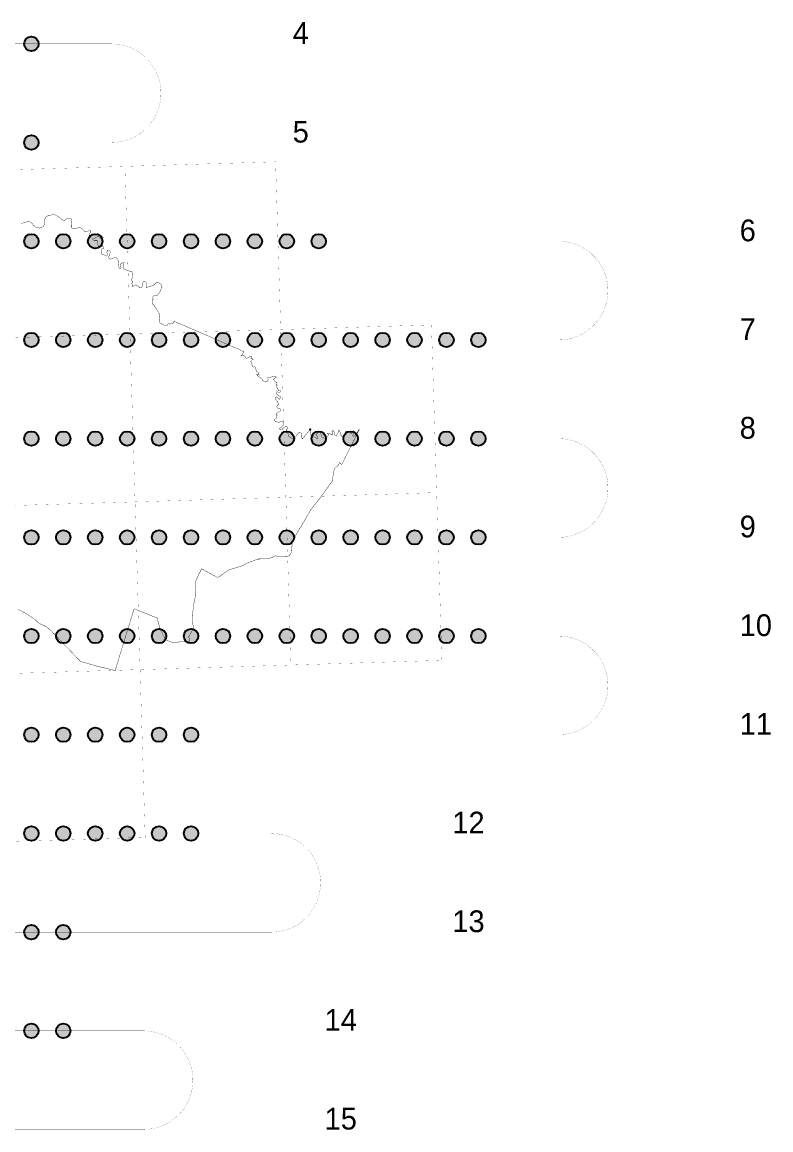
# Model space of a CAD drawing. Header units: inches. Extents: x 606089 to 652529, y 590739 to 614135.
# Drawn here: x 642188 to 652529, y 594124 to 609421 of the extents above; entities that cross this region are included whole.
import ezdxf

# ---------------------------------------------------------------- set-up
doc = ezdxf.new("R2010")
doc.units = ezdxf.units.IN
doc.header["$MEASUREMENT"] = 0
doc.layers.get('0').update_dxf_attribs({"color": 5})
for name, color, linetype in [('gminy_2019', 3, 'Continuous'), ('nadirki', 1, 'Continuous'), ('numerki', 1, 'Continuous'), ('polilinia', 1, 'Continuous')]:
    doc.layers.add(name, color=color, linetype=linetype)

msp = doc.modelspace()

# ---------------------------------------------------------------- hatches: boundary and pattern name
at = {"layer": 'nadirki'}
h = msp.add_hatch(color=256, dxfattribs=at)
h.dxf.hatch_style = 1
h.paths.add_polyline_path([(642415, 609121, 1), (642215, 609121, 1)])
h = msp.add_hatch(color=256, dxfattribs=at)
h.dxf.hatch_style = 1
h.paths.add_polyline_path([(642415, 607758, 1), (642215, 607758, 1)])
h = msp.add_hatch(color=256, dxfattribs=at)
h.dxf.hatch_style = 1
h.paths.add_polyline_path([(642415, 606395, 1), (642215, 606395, 1)])
h = msp.add_hatch(color=256, dxfattribs=at)
h.dxf.hatch_style = 1
h.paths.add_polyline_path([(642856, 606395, 1), (642656, 606395, 1)])
h = msp.add_hatch(color=256, dxfattribs=at)
h.dxf.hatch_style = 1
h.paths.add_polyline_path([(643297, 606395, 1), (643097, 606395, 1)])
h = msp.add_hatch(color=256, dxfattribs=at)
h.dxf.hatch_style = 1
h.paths.add_polyline_path([(643738, 606395, 1), (643538, 606395, 1)])
h = msp.add_hatch(color=256, dxfattribs=at)
h.dxf.hatch_style = 1
h.paths.add_polyline_path([(644179, 606395, 1), (643979, 606395, 1)])
h = msp.add_hatch(color=256, dxfattribs=at)
h.dxf.hatch_style = 1
h.paths.add_polyline_path([(644620, 606395, 1), (644420, 606395, 1)])
h = msp.add_hatch(color=256, dxfattribs=at)
h.dxf.hatch_style = 1
h.paths.add_polyline_path([(645061, 606395, 1), (644861, 606395, 1)])
h = msp.add_hatch(color=256, dxfattribs=at)
h.dxf.hatch_style = 1
h.paths.add_polyline_path([(645502, 606395, 1), (645302, 606395, 1)])
h = msp.add_hatch(color=256, dxfattribs=at)
h.dxf.hatch_style = 1
h.paths.add_polyline_path([(645943, 606395, 1), (645743, 606395, 1)])
h = msp.add_hatch(color=256, dxfattribs=at)
h.dxf.hatch_style = 1
h.paths.add_polyline_path([(646384, 606395, 1), (646184, 606395, 1)])
h = msp.add_hatch(color=256, dxfattribs=at)
h.dxf.hatch_style = 1
h.paths.add_polyline_path([(642415, 605032, 1), (642215, 605032, 1)])
h = msp.add_hatch(color=256, dxfattribs=at)
h.dxf.hatch_style = 1
h.paths.add_polyline_path([(642856, 605032, 1), (642656, 605032, 1)])
h = msp.add_hatch(color=256, dxfattribs=at)
h.dxf.hatch_style = 1
h.paths.add_polyline_path([(643297, 605032, 1), (643097, 605032, 1)])
h = msp.add_hatch(color=256, dxfattribs=at)
h.dxf.hatch_style = 1
h.paths.add_polyline_path([(643738, 605032, 1), (643538, 605032, 1)])
h = msp.add_hatch(color=256, dxfattribs=at)
h.dxf.hatch_style = 1
h.paths.add_polyline_path([(644179, 605032, 1), (643979, 605032, 1)])
h = msp.add_hatch(color=256, dxfattribs=at)
h.dxf.hatch_style = 1
h.paths.add_polyline_path([(644620, 605032, 1), (644420, 605032, 1)])
h = msp.add_hatch(color=256, dxfattribs=at)
h.dxf.hatch_style = 1
h.paths.add_polyline_path([(645061, 605032, 1), (644861, 605032, 1)])
h = msp.add_hatch(color=256, dxfattribs=at)
h.dxf.hatch_style = 1
h.paths.add_polyline_path([(645502, 605032, 1), (645302, 605032, 1)])
h = msp.add_hatch(color=256, dxfattribs=at)
h.dxf.hatch_style = 1
h.paths.add_polyline_path([(645943, 605032, 1), (645743, 605032, 1)])
h = msp.add_hatch(color=256, dxfattribs=at)
h.dxf.hatch_style = 1
h.paths.add_polyline_path([(646384, 605032, 1), (646184, 605032, 1)])
h = msp.add_hatch(color=256, dxfattribs=at)
h.dxf.hatch_style = 1
h.paths.add_polyline_path([(646825, 605032, 1), (646625, 605032, 1)])
h = msp.add_hatch(color=256, dxfattribs=at)
h.dxf.hatch_style = 1
h.paths.add_polyline_path([(647266, 605032, 1), (647066, 605032, 1)])
h = msp.add_hatch(color=256, dxfattribs=at)
h.dxf.hatch_style = 1
h.paths.add_polyline_path([(647707, 605032, 1), (647507, 605032, 1)])
h = msp.add_hatch(color=256, dxfattribs=at)
h.dxf.hatch_style = 1
h.paths.add_polyline_path([(648148, 605032, 1), (647948, 605032, 1)])
h = msp.add_hatch(color=256, dxfattribs=at)
h.dxf.hatch_style = 1
h.paths.add_polyline_path([(648589, 605032, 1), (648389, 605032, 1)])
h = msp.add_hatch(color=256, dxfattribs=at)
h.dxf.hatch_style = 1
h.paths.add_polyline_path([(642415, 603669, 1), (642215, 603669, 1)])
h = msp.add_hatch(color=256, dxfattribs=at)
h.dxf.hatch_style = 1
h.paths.add_polyline_path([(642856, 603669, 1), (642656, 603669, 1)])
h = msp.add_hatch(color=256, dxfattribs=at)
h.dxf.hatch_style = 1
h.paths.add_polyline_path([(643297, 603669, 1), (643097, 603669, 1)])
h = msp.add_hatch(color=256, dxfattribs=at)
h.dxf.hatch_style = 1
h.paths.add_polyline_path([(643738, 603669, 1), (643538, 603669, 1)])
h = msp.add_hatch(color=256, dxfattribs=at)
h.dxf.hatch_style = 1
h.paths.add_polyline_path([(644179, 603669, 1), (643979, 603669, 1)])
h = msp.add_hatch(color=256, dxfattribs=at)
h.dxf.hatch_style = 1
h.paths.add_polyline_path([(644620, 603669, 1), (644420, 603669, 1)])
h = msp.add_hatch(color=256, dxfattribs=at)
h.dxf.hatch_style = 1
h.paths.add_polyline_path([(645061, 603669, 1), (644861, 603669, 1)])
h = msp.add_hatch(color=256, dxfattribs=at)
h.dxf.hatch_style = 1
h.paths.add_polyline_path([(645502, 603669, 1), (645302, 603669, 1)])
h = msp.add_hatch(color=256, dxfattribs=at)
h.dxf.hatch_style = 1
h.paths.add_polyline_path([(645943, 603669, 1), (645743, 603669, 1)])
h = msp.add_hatch(color=256, dxfattribs=at)
h.dxf.hatch_style = 1
h.paths.add_polyline_path([(646384, 603669, 1), (646184, 603669, 1)])
h = msp.add_hatch(color=256, dxfattribs=at)
h.dxf.hatch_style = 1
h.paths.add_polyline_path([(646825, 603669, 1), (646625, 603669, 1)])
h = msp.add_hatch(color=256, dxfattribs=at)
h.dxf.hatch_style = 1
h.paths.add_polyline_path([(647266, 603669, 1), (647066, 603669, 1)])
h = msp.add_hatch(color=256, dxfattribs=at)
h.dxf.hatch_style = 1
h.paths.add_polyline_path([(647707, 603669, 1), (647507, 603669, 1)])
h = msp.add_hatch(color=256, dxfattribs=at)
h.dxf.hatch_style = 1
h.paths.add_polyline_path([(648148, 603669, 1), (647948, 603669, 1)])
h = msp.add_hatch(color=256, dxfattribs=at)
h.dxf.hatch_style = 1
h.paths.add_polyline_path([(648589, 603669, 1), (648389, 603669, 1)])
h = msp.add_hatch(color=256, dxfattribs=at)
h.dxf.hatch_style = 1
h.paths.add_polyline_path([(642415, 602306, 1), (642215, 602306, 1)])
h = msp.add_hatch(color=256, dxfattribs=at)
h.dxf.hatch_style = 1
h.paths.add_polyline_path([(642856, 602306, 1), (642656, 602306, 1)])
h = msp.add_hatch(color=256, dxfattribs=at)
h.dxf.hatch_style = 1
h.paths.add_polyline_path([(643297, 602306, 1), (643097, 602306, 1)])
h = msp.add_hatch(color=256, dxfattribs=at)
h.dxf.hatch_style = 1
h.paths.add_polyline_path([(643738, 602306, 1), (643538, 602306, 1)])
h = msp.add_hatch(color=256, dxfattribs=at)
h.dxf.hatch_style = 1
h.paths.add_polyline_path([(644179, 602306, 1), (643979, 602306, 1)])
h = msp.add_hatch(color=256, dxfattribs=at)
h.dxf.hatch_style = 1
h.paths.add_polyline_path([(644620, 602306, 1), (644420, 602306, 1)])
h = msp.add_hatch(color=256, dxfattribs=at)
h.dxf.hatch_style = 1
h.paths.add_polyline_path([(645061, 602306, 1), (644861, 602306, 1)])
h = msp.add_hatch(color=256, dxfattribs=at)
h.dxf.hatch_style = 1
h.paths.add_polyline_path([(645502, 602306, 1), (645302, 602306, 1)])
h = msp.add_hatch(color=256, dxfattribs=at)
h.dxf.hatch_style = 1
h.paths.add_polyline_path([(645943, 602306, 1), (645743, 602306, 1)])
h = msp.add_hatch(color=256, dxfattribs=at)
h.dxf.hatch_style = 1
h.paths.add_polyline_path([(646384, 602306, 1), (646184, 602306, 1)])
h = msp.add_hatch(color=256, dxfattribs=at)
h.dxf.hatch_style = 1
h.paths.add_polyline_path([(646825, 602306, 1), (646625, 602306, 1)])
h = msp.add_hatch(color=256, dxfattribs=at)
h.dxf.hatch_style = 1
h.paths.add_polyline_path([(647266, 602306, 1), (647066, 602306, 1)])
h = msp.add_hatch(color=256, dxfattribs=at)
h.dxf.hatch_style = 1
h.paths.add_polyline_path([(647707, 602306, 1), (647507, 602306, 1)])
h = msp.add_hatch(color=256, dxfattribs=at)
h.dxf.hatch_style = 1
h.paths.add_polyline_path([(648148, 602306, 1), (647948, 602306, 1)])
h = msp.add_hatch(color=256, dxfattribs=at)
h.dxf.hatch_style = 1
h.paths.add_polyline_path([(648589, 602306, 1), (648389, 602306, 1)])
h = msp.add_hatch(color=256, dxfattribs=at)
h.dxf.hatch_style = 1
h.paths.add_polyline_path([(642415, 600943, 1), (642215, 600943, 1)])
h = msp.add_hatch(color=256, dxfattribs=at)
h.dxf.hatch_style = 1
h.paths.add_polyline_path([(642856, 600943, 1), (642656, 600943, 1)])
h = msp.add_hatch(color=256, dxfattribs=at)
h.dxf.hatch_style = 1
h.paths.add_polyline_path([(643297, 600943, 1), (643097, 600943, 1)])
h = msp.add_hatch(color=256, dxfattribs=at)
h.dxf.hatch_style = 1
h.paths.add_polyline_path([(643738, 600943, 1), (643538, 600943, 1)])
h = msp.add_hatch(color=256, dxfattribs=at)
h.dxf.hatch_style = 1
h.paths.add_polyline_path([(644179, 600943, 1), (643979, 600943, 1)])
h = msp.add_hatch(color=256, dxfattribs=at)
h.dxf.hatch_style = 1
h.paths.add_polyline_path([(644620, 600943, 1), (644420, 600943, 1)])
h = msp.add_hatch(color=256, dxfattribs=at)
h.dxf.hatch_style = 1
h.paths.add_polyline_path([(645061, 600943, 1), (644861, 600943, 1)])
h = msp.add_hatch(color=256, dxfattribs=at)
h.dxf.hatch_style = 1
h.paths.add_polyline_path([(645502, 600943, 1), (645302, 600943, 1)])
h = msp.add_hatch(color=256, dxfattribs=at)
h.dxf.hatch_style = 1
h.paths.add_polyline_path([(645943, 600943, 1), (645743, 600943, 1)])
h = msp.add_hatch(color=256, dxfattribs=at)
h.dxf.hatch_style = 1
h.paths.add_polyline_path([(646384, 600943, 1), (646184, 600943, 1)])
h = msp.add_hatch(color=256, dxfattribs=at)
h.dxf.hatch_style = 1
h.paths.add_polyline_path([(646825, 600943, 1), (646625, 600943, 1)])
h = msp.add_hatch(color=256, dxfattribs=at)
h.dxf.hatch_style = 1
h.paths.add_polyline_path([(647266, 600943, 1), (647066, 600943, 1)])
h = msp.add_hatch(color=256, dxfattribs=at)
h.dxf.hatch_style = 1
h.paths.add_polyline_path([(647707, 600943, 1), (647507, 600943, 1)])
h = msp.add_hatch(color=256, dxfattribs=at)
h.dxf.hatch_style = 1
h.paths.add_polyline_path([(648148, 600943, 1), (647948, 600943, 1)])
h = msp.add_hatch(color=256, dxfattribs=at)
h.dxf.hatch_style = 1
h.paths.add_polyline_path([(648589, 600943, 1), (648389, 600943, 1)])
h = msp.add_hatch(color=256, dxfattribs=at)
h.dxf.hatch_style = 1
h.paths.add_polyline_path([(642415, 599580, 1), (642215, 599580, 1)])
h = msp.add_hatch(color=256, dxfattribs=at)
h.dxf.hatch_style = 1
h.paths.add_polyline_path([(642856, 599580, 1), (642656, 599580, 1)])
h = msp.add_hatch(color=256, dxfattribs=at)
h.dxf.hatch_style = 1
h.paths.add_polyline_path([(643297, 599580, 1), (643097, 599580, 1)])
h = msp.add_hatch(color=256, dxfattribs=at)
h.dxf.hatch_style = 1
h.paths.add_polyline_path([(643738, 599580, 1), (643538, 599580, 1)])
h = msp.add_hatch(color=256, dxfattribs=at)
h.dxf.hatch_style = 1
h.paths.add_polyline_path([(644179, 599580, 1), (643979, 599580, 1)])
h = msp.add_hatch(color=256, dxfattribs=at)
h.dxf.hatch_style = 1
h.paths.add_polyline_path([(644620, 599580, 1), (644420, 599580, 1)])
h = msp.add_hatch(color=256, dxfattribs=at)
h.dxf.hatch_style = 1
h.paths.add_polyline_path([(642415, 598217, 1), (642215, 598217, 1)])
h = msp.add_hatch(color=256, dxfattribs=at)
h.dxf.hatch_style = 1
h.paths.add_polyline_path([(642856, 598217, 1), (642656, 598217, 1)])
h = msp.add_hatch(color=256, dxfattribs=at)
h.dxf.hatch_style = 1
h.paths.add_polyline_path([(643297, 598217, 1), (643097, 598217, 1)])
h = msp.add_hatch(color=256, dxfattribs=at)
h.dxf.hatch_style = 1
h.paths.add_polyline_path([(643738, 598217, 1), (643538, 598217, 1)])
h = msp.add_hatch(color=256, dxfattribs=at)
h.dxf.hatch_style = 1
h.paths.add_polyline_path([(644179, 598217, 1), (643979, 598217, 1)])
h = msp.add_hatch(color=256, dxfattribs=at)
h.dxf.hatch_style = 1
h.paths.add_polyline_path([(644620, 598217, 1), (644420, 598217, 1)])
h = msp.add_hatch(color=256, dxfattribs=at)
h.dxf.hatch_style = 1
h.paths.add_polyline_path([(642415, 596854, 1), (642215, 596854, 1)])
h = msp.add_hatch(color=256, dxfattribs=at)
h.dxf.hatch_style = 1
h.paths.add_polyline_path([(642856, 596854, 1), (642656, 596854, 1)])
h = msp.add_hatch(color=256, dxfattribs=at)
h.dxf.hatch_style = 1
h.paths.add_polyline_path([(642415, 595491, 1), (642215, 595491, 1)])
h = msp.add_hatch(color=256, dxfattribs=at)
h.dxf.hatch_style = 1
h.paths.add_polyline_path([(642856, 595491, 1), (642656, 595491, 1)])

# ---------------------------------------------------------------- linework, layer by layer
at = {"const_width": 1}
for points in [[(643624, 606850), (643607, 607429), (644127, 607445), (644647, 607461), (645168, 607476), (645688, 607492), (645706, 606913), (645723, 606334), (645741, 605755), (645759, 605176), (645238, 605160), (644718, 605144), (644197, 605128), (643677, 605112), (643659, 605692), (643642, 606271), (643624, 606850)], [(641543, 606787), (641526, 607367), (642046, 607382), (642566, 607398), (643087, 607413), (643607, 607429), (643624, 606850), (643642, 606271), (643659, 605692), (643677, 605112), (643156, 605097), (642636, 605081), (642115, 605066), (641595, 605050), (641578, 605629), (641560, 606208), (641543, 606787)], [(643694, 604534), (643677, 605112), (644197, 605128), (644718, 605144), (645238, 605160), (645759, 605176), (645777, 604597), (645794, 604018), (645812, 603438), (645830, 602859), (645309, 602844), (644788, 602828), (644268, 602812), (643747, 602796), (643729, 603375), (643712, 603954), (643694, 604534)], [(645777, 604597), (645759, 605176), (646279, 605192), (646800, 605208), (647320, 605224), (647841, 605240), (647859, 604661), (647877, 604082), (647895, 603503), (647913, 602924), (647392, 602908), (646871, 602891), (646351, 602875), (645830, 602859), (645812, 603438), (645794, 604018), (645777, 604597)], [(641612, 604471), (641595, 605050), (642115, 605066), (642636, 605081), (643156, 605097), (643677, 605112), (643694, 604534), (643712, 603954), (643729, 603375), (643747, 602796), (643226, 602780), (642705, 602765), (642185, 602749), (641664, 602734), (641647, 603313), (641629, 603892), (641612, 604471)], [(645848, 602280), (645830, 602859), (646351, 602875), (646871, 602891), (647392, 602908), (647913, 602924), (647931, 602344), (647949, 601765), (647967, 601186), (647985, 600607), (647464, 600591), (646943, 600575), (646422, 600559), (645901, 600543), (645883, 601122), (645865, 601701), (645848, 602280)], [(641681, 602155), (641664, 602734), (642185, 602749), (642705, 602765), (643226, 602780), (643747, 602796), (643764, 602217), (643782, 601638), (643799, 601059), (643817, 600480), (643296, 600464), (642775, 600448), (642254, 600433), (641733, 600417), (641715, 600996), (641698, 601575), (641681, 602155)], [(643764, 602217), (643747, 602796), (644268, 602812), (644788, 602828), (645309, 602844), (645830, 602859), (645848, 602280), (645865, 601701), (645883, 601122), (645901, 600543), (645380, 600527), (644859, 600511), (644338, 600495), (643817, 600480), (643799, 601059), (643782, 601638), (643764, 602217)], [(641750, 599838), (641733, 600417), (642254, 600433), (642775, 600448), (643296, 600464), (643817, 600480), (643834, 599900), (643852, 599321), (643869, 598742), (643887, 598163), (643365, 598147), (642844, 598132), (642323, 598116), (641802, 598101), (641784, 598680), (641767, 599259), (641750, 599838)]]:
    msp.add_lwpolyline(points, dxfattribs=at)
msp.add_point((646166, 603795))
at = {"layer": 'gminy_2019', "lineweight": 0, "const_width": 5}
msp.add_lwpolyline([(642178, 606645), (642199, 606647), (642252, 606662), (642266, 606665), (642279, 606666), (642293, 606663), (642304, 606657), (642316, 606647), (642323, 606643), (642328, 606636), (642336, 606626), (642340, 606621), (642346, 606612), (642367, 606596), (642381, 606589), (642395, 606582), (642414, 606581), (642431, 606577), (642447, 606580), (642457, 606585), (642474, 606598), (642485, 606608), (642492, 606620), (642496, 606645), (642496, 606663), (642496, 606681), (642501, 606701), (642509, 606718), (642520, 606733), (642533, 606742), (642561, 606755), (642582, 606757), (642588, 606757), (642611, 606762), (642623, 606762), (642644, 606758), (642680, 606740), (642709, 606720), (642749, 606686), (642761, 606680), (642772, 606681), (642775, 606683), (642778, 606685), (642795, 606704), (642800, 606710), (642816, 606714), (642825, 606715), (642854, 606710), (642865, 606703), (642867, 606701), (642869, 606681), (642868, 606669), (642865, 606639), (642867, 606618), (642867, 606596), (642874, 606578), (642883, 606571), (642899, 606567), (642913, 606568), (642960, 606581), (642981, 606585), (642991, 606583), (643009, 606573), (643057, 606528), (643067, 606524), (643072, 606524), (643081, 606524), (643087, 606525), (643093, 606528), (643104, 606540), (643114, 606544), (643123, 606544), (643130, 606539), (643134, 606532), (643134, 606525), (643128, 606518), (643125, 606513), (643124, 606501), (643108, 606459), (643108, 606453), (643113, 606447), (643120, 606447), (643135, 606459), (643156, 606474), (643170, 606482), (643187, 606489), (643229, 606502), (643253, 606491), (643255, 606490), (643276, 606477), (643290, 606468), (643291, 606467), (643303, 606455), (643308, 606445), (643301, 606436), (643285, 606430), (643271, 606435), (643263, 606440), (643248, 606455), (643246, 606457), (643236, 606460), (643232, 606460), (643229, 606459), (643200, 606441), (643173, 606435), (643167, 606433), (643164, 606431), (643163, 606429), (643163, 606424), (643164, 606418), (643167, 606415), (643172, 606411), (643182, 606408), (643199, 606408), (643218, 606408), (643222, 606407), (643226, 606405), (643229, 606402), (643229, 606401), (643230, 606399), (643234, 606351), (643234, 606351), (643236, 606335), (643238, 606330), (643240, 606327), (643244, 606324), (643248, 606323), (643252, 606323), (643264, 606326), (643278, 606332), (643284, 606333), (643289, 606334), (643296, 606334), (643297, 606332), (643311, 606315), (643313, 606310), (643313, 606304), (643312, 606300), (643311, 606297), (643308, 606293), (643291, 606290), (643279, 606282), (643277, 606266), (643277, 606259), (643279, 606248), (643285, 606227), (643286, 606221), (643294, 606214), (643308, 606211), (643317, 606209), (643347, 606192), (643351, 606191), (643354, 606191), (643357, 606193), (643359, 606195), (643364, 606207), (643364, 606211), (643362, 606219), (643359, 606239), (643359, 606246), (643361, 606258), (643363, 606263), (643376, 606274), (643386, 606274), (643392, 606270), (643400, 606259), (643402, 606255), (643403, 606250), (643402, 606240), (643400, 606226), (643397, 606215), (643390, 606199), (643385, 606184), (643384, 606180), (643384, 606167), (643386, 606162), (643388, 606158), (643390, 606154), (643403, 606148), (643409, 606149), (643419, 606151), (643458, 606166), (643461, 606166), (643478, 606167), (643495, 606163), (643496, 606163), (643505, 606144), (643516, 606121), (643524, 606039), (643525, 606033), (643527, 606018), (643533, 606014), (643541, 606013), (643544, 606013), (643547, 606014), (643553, 606025), (643554, 606028), (643550, 606041), (643547, 606059), (643546, 606063), (643549, 606078), (643550, 606081), (643553, 606084), (643557, 606089), (643578, 606099), (643596, 606102), (643589, 606076), (643586, 606061), (643584, 606052), (643583, 606037), (643584, 606031), (643588, 606023), (643592, 606018), (643598, 606011), (643612, 606002), (643619, 606000), (643626, 605998), (643649, 605989), (643651, 605988), (643657, 605987), (643663, 605985), (643667, 605984), (643676, 605981), (643679, 605981), (643695, 605977), (643700, 605974), (643704, 605969), (643709, 605956), (643711, 605946), (643712, 605930), (643712, 605923), (643711, 605910), (643708, 605894), (643703, 605873), (643702, 605858), (643706, 605844), (643709, 605839), (643714, 605835), (643703, 605812), (643709, 605786), (643713, 605771), (643759, 605792), (643770, 605785), (643804, 605763), (643809, 605757), (643813, 605753), (643815, 605751), (643821, 605751), (643827, 605752), (643830, 605753), (643840, 605760), (643842, 605762), (643843, 605765), (643844, 605774), (643845, 605785), (643845, 605787), (643848, 605795), (643850, 605802), (643851, 605813), (643856, 605826), (643858, 605831), (643866, 605841), (643869, 605843), (643873, 605844), (643876, 605844), (643878, 605842), (643881, 605839), (643885, 605836), (643886, 605836), (643889, 605834), (643894, 605832), (643896, 605830), (643900, 605825), (643903, 605818), (643904, 605813), (643905, 605806), (643904, 605793), (643900, 605773), (643900, 605756), (643916, 605761), (643918, 605761), (643955, 605772), (644004, 605787), (644030, 605816), (644052, 605825), (644079, 605820), (644098, 605808), (644116, 605781), (644120, 605763), (644082, 605680), (644080, 605680), (644057, 605651), (644005, 605643), (643993, 605624), (643995, 605595), (643995, 605587), (643993, 605580), (643990, 605572), (643982, 605549), (643982, 605546), (643981, 605542), (643982, 605537), (643983, 605534), (643985, 605532), (643988, 605529), (643992, 605527), (643995, 605526), (644000, 605526), (644007, 605515), (644034, 605472), (644060, 605431), (644089, 605384), (644088, 605367), (644087, 605349), (644086, 605328), (644088, 605284), (644088, 605268), (644131, 605244), (644141, 605239), (644191, 605234), (644201, 605256), (644208, 605254), (644225, 605252), (644235, 605253), (644244, 605254), (644258, 605257), (644263, 605259), (644265, 605259), (644272, 605264), (644279, 605270), (644282, 605276), (644283, 605280), (644283, 605284), (644297, 605295), (644298, 605284), (644321, 605275), (644407, 605237), (644408, 605237), (644520, 605188), (644527, 605186), (644545, 605178), (644569, 605168), (644596, 605156), (644624, 605144), (644657, 605130), (644657, 605130), (644683, 605119), (644730, 605100), (644745, 605093), (644762, 605085), (644773, 605080), (644774, 605079), (644805, 605066), (644815, 605062), (644839, 605051), (644866, 605039), (644866, 605039), (644876, 605035), (644919, 605016), (644936, 605008), (644964, 604996), (644969, 604994), (644994, 604983), (645051, 604958), (645118, 604928), (645124, 604926), (645124, 604926), (645168, 604907), (645222, 604883), (645251, 604870), (645215, 604814), (645211, 604807), (645228, 604824), (645240, 604819), (645260, 604810), (645263, 604809), (645268, 604801), (645271, 604796), (645284, 604776), (645326, 604798), (645348, 604810), (645354, 604796), (645346, 604781), (645361, 604773), (645379, 604766), (645362, 604756), (645350, 604744), (645346, 604732), (645349, 604725), (645350, 604723), (645359, 604701), (645366, 604684), (645373, 604665), (645377, 604657), (645390, 604660), (645395, 604661), (645403, 604662), (645412, 604639), (645414, 604632), (645421, 604608), (645436, 604589), (645455, 604574), (645461, 604548), (645424, 604563), (645427, 604557), (645442, 604540), (645457, 604523), (645459, 604522), (645490, 604502), (645505, 604492), (645506, 604492), (645508, 604474), (645508, 604466), (645523, 604465), (645545, 604464), (645556, 604460), (645572, 604454), (645582, 604463), (645582, 604471), (645585, 604493), (645578, 604508), (645602, 604512), (645637, 604523), (645672, 604531), (645695, 604522), (645703, 604519), (645687, 604508), (645678, 604502), (645657, 604491), (645668, 604477), (645685, 604455), (645709, 604443), (645699, 604434), (645696, 604431), (645692, 604427), (645693, 604421), (645710, 604404), (645707, 604403), (645706, 604395), (645704, 604381), (645705, 604379), (645714, 604363), (645718, 604363), (645726, 604338), (645740, 604335), (645754, 604332), (645755, 604327), (645756, 604319), (645753, 604313), (645726, 604311), (645702, 604317), (645701, 604310), (645699, 604283), (645708, 604278), (645727, 604267), (645744, 604256), (645749, 604252), (645757, 604242), (645737, 604210), (645727, 604226), (645710, 604239), (645701, 604245), (645689, 604243), (645686, 604225), (645690, 604211), (645692, 604207), (645705, 604190), (645717, 604170), (645724, 604159), (645730, 604150), (645728, 604143), (645719, 604133), (645703, 604116), (645705, 604109), (645709, 604097), (645710, 604093), (645729, 604090), (645733, 604090), (645752, 604078), (645757, 604066), (645759, 604056), (645748, 604048), (645696, 604013), (645708, 603987), (645703, 603964), (645693, 603947), (645678, 603936), (645669, 603930), (645666, 603927), (645664, 603926), (645687, 603908), (645699, 603902), (645715, 603898), (645729, 603897), (645764, 603901), (645780, 603903), (645788, 603899), (645796, 603893), (645801, 603884), (645802, 603873), (645799, 603864), (645790, 603849), (645772, 603831), (645756, 603819), (645739, 603806), (645744, 603802), (645760, 603789), (645774, 603794), (645826, 603841), (645838, 603841), (645842, 603840), (645844, 603838), (645846, 603834), (645852, 603816), (645853, 603809), (645849, 603804), (645847, 603802), (645838, 603798), (645836, 603796), (645847, 603774), (645860, 603738), (645863, 603719), (645863, 603716), (645866, 603704), (645873, 603699), (645888, 603688), (645905, 603677), (645919, 603673), (645931, 603672), (645941, 603674), (645951, 603680), (645973, 603705), (645996, 603741), (646004, 603747), (646013, 603751), (646022, 603752), (646030, 603749), (646042, 603742), (646047, 603734), (646048, 603725), (646044, 603712), (646043, 603705), (646044, 603697), (646057, 603665), (646061, 603670), (646063, 603672), (646073, 603684), (646082, 603695), (646091, 603705), (646110, 603729), (646130, 603752), (646136, 603759), (646149, 603775), (646170, 603800), (646172, 603803), (646173, 603799), (646173, 603798), (646173, 603781), (646173, 603757), (646173, 603754), (646173, 603741), (646170, 603727), (646177, 603717), (646185, 603706), (646186, 603704), (646187, 603700), (646186, 603694), (646181, 603686), (646181, 603683), (646182, 603681), (646198, 603689), (646214, 603696), (646229, 603689), (646233, 603687), (646241, 603683), (646245, 603680), (646260, 603672), (646273, 603671), (646253, 603727), (646243, 603729), (646273, 603751), (646276, 603754), (646278, 603754), (646290, 603755), (646313, 603760), (646317, 603711), (646319, 603699), (646320, 603695), (646335, 603683), (646346, 603681), (646352, 603679), (646358, 603677), (646380, 603680), (646390, 603683), (646401, 603689), (646410, 603707), (646423, 603724), (646405, 603738), (646409, 603742), (646414, 603745), (646448, 603733), (646456, 603729), (646467, 603723), (646472, 603721), (646478, 603729), (646466, 603772), (646472, 603778), (646485, 603778), (646494, 603774), (646497, 603740), (646504, 603721), (646512, 603712), (646528, 603706), (646532, 603717), (646537, 603724), (646544, 603734), (646550, 603749), (646552, 603764), (646559, 603784), (646564, 603784), (646571, 603783), (646576, 603770), (646579, 603755), (646591, 603726), (646593, 603721), (646591, 603708), (646593, 603704), (646600, 603704), (646609, 603703), (646615, 603703), (646619, 603707), (646625, 603712), (646643, 603742), (646649, 603752), (646649, 603767), (646657, 603773), (646670, 603773), (646673, 603772), (646689, 603769), (646695, 603768), (646702, 603767), (646720, 603768), (646727, 603762), (646724, 603748), (646726, 603743), (646728, 603741), (646734, 603738), (646743, 603743), (646746, 603745), (646752, 603754), (646751, 603773), (646755, 603774), (646764, 603776), (646766, 603740), (646754, 603715), (646758, 603699), (646775, 603700), (646786, 603715), (646799, 603738), (646816, 603749), (646828, 603783), (646840, 603794), (646845, 603797), (646806, 603716), (646645, 603400), (646643, 603396), (646642, 603393), (646634, 603377), (646604, 603315), (646603, 603312), (646570, 603340), (646566, 603328), (646560, 603314), (646551, 603300), (646512, 603262), (646505, 603254), (646497, 603241), (646487, 603189), (646471, 603082), (646464, 603071), (646460, 603066), (646304, 602851), (646303, 602850), (646300, 602846), (646297, 602842), (646295, 602839), (646174, 602687), (646171, 602683), (646044, 602462), (645983, 602364), (645912, 602240), (645911, 602238), (645905, 602225), (645917, 602203), (645911, 602141), (645909, 602100), (645898, 602082), (645880, 602056), (645868, 602049), (645839, 602044), (645781, 602042), (645738, 602041), (645723, 602041), (645693, 602049), (645686, 602050), (645669, 602045), (645628, 602023), (645620, 602021), (645570, 602008), (645446, 602007), (645369, 601978), (645302, 601952), (645282, 601945), (645254, 601926), (645242, 601918), (645194, 601903), (645097, 601874), (645041, 601856), (645022, 601843), (644911, 601764), (644892, 601757), (644878, 601756), (644667, 601871), (644639, 601816), (644630, 601806), (644623, 601786), (644606, 601744), (644601, 601734), (644590, 601711), (644585, 601698), (644583, 601669), (644581, 601641), (644580, 601625), (644577, 601595), (644580, 601542), (644580, 601525), (644579, 601497), (644576, 601473), (644573, 601448), (644566, 601417), (644565, 601412), (644557, 601383), (644554, 601370), (644554, 601337), (644551, 601327), (644546, 601287), (644541, 601255), (644540, 601247), (644539, 601239), (644538, 601222), (644534, 601146), (644534, 601140), (644539, 601118), (644553, 601082), (644555, 601052), (644549, 601042), (644539, 601023), (644515, 600980), (644512, 600977), (644487, 600933), (644492, 600918), (644504, 600870), (644422, 600864), (644357, 600861), (644260, 600856), (644187, 600884), (644183, 600886), (644170, 600891), (644127, 600974), (644118, 600992), (644096, 601033), (644090, 601056), (644076, 601105), (644052, 601191), (643819, 601286), (643817, 601286), (643795, 601295), (643792, 601296), (643733, 601319), (643712, 601250), (643701, 601212), (643682, 601152), (643682, 601152), (643680, 601146), (643666, 601101), (643651, 601052), (643569, 600784), (643567, 600778), (643565, 600770), (643471, 600463), (643470, 600460), (643435, 600476), (643426, 600478), (643418, 600480), (643382, 600489), (643375, 600490), (643292, 600511), (643268, 600516), (643263, 600518), (643257, 600519), (643218, 600529), (643215, 600529), (643196, 600535), (643174, 600541), (643164, 600544), (643148, 600549), (643129, 600554), (643091, 600565), (643070, 600571), (643057, 600575), (643030, 600583), (643002, 600590), (642993, 600593), (642966, 600621), (642961, 600627), (642959, 600629), (642951, 600636), (642926, 600663), (642896, 600694), (642876, 600715), (642873, 600718), (642848, 600745), (642828, 600766), (642814, 600780), (642772, 600823), (642756, 600840), (642734, 600863), (642699, 600900), (642694, 600905), (642692, 600908), (642688, 600912), (642682, 600918), (642670, 600930), (642656, 600945), (642652, 600949), (642641, 600960), (642631, 600970), (642626, 600976), (642613, 600989), (642611, 600991), (642596, 601007), (642580, 601023), (642579, 601025), (642567, 601034), (642564, 601036), (642544, 601051), (642523, 601066), (642514, 601073), (642505, 601080), (642504, 601080), (642482, 601091), (642457, 601102), (642454, 601103), (642448, 601106), (642419, 601119), (642417, 601121), (642355, 601180), (642322, 601201), (642288, 601223), (642258, 601241), (642235, 601256), (642226, 601262), (642216, 601268), (642193, 601280), (642129, 601313)], dxfattribs=at)
at = {"layer": 'nadirki'}
for centre in [(642315, 609121), (642315, 607758), (642315, 606395), (642756, 606395), (643197, 606395), (643638, 606395), (644079, 606395), (644520, 606395), (644961, 606395), (645402, 606395), (645843, 606395), (646284, 606395), (642315, 605032), (642756, 605032), (643197, 605032), (643638, 605032), (644079, 605032), (644520, 605032), (644961, 605032), (645402, 605032), (645843, 605032), (646284, 605032), (646725, 605032), (647166, 605032), (647607, 605032), (648048, 605032), (648489, 605032), (642315, 603669), (642756, 603669), (643197, 603669), (643638, 603669), (644079, 603669), (644520, 603669), (644961, 603669), (645402, 603669), (645843, 603669), (646284, 603669), (646725, 603669), (647166, 603669), (647607, 603669), (648048, 603669), (648489, 603669), (642315, 602306), (642756, 602306), (643197, 602306), (643638, 602306), (644079, 602306), (644520, 602306), (644961, 602306), (645402, 602306), (645843, 602306), (646284, 602306), (646725, 602306), (647166, 602306), (647607, 602306), (648048, 602306), (648489, 602306), (642315, 600943), (642756, 600943), (643197, 600943), (643638, 600943), (644079, 600943), (644520, 600943), (644961, 600943), (645402, 600943), (645843, 600943), (646284, 600943), (646725, 600943), (647166, 600943), (647607, 600943), (648048, 600943), (648489, 600943), (642315, 599580), (642756, 599580), (643197, 599580), (643638, 599580), (644079, 599580), (644520, 599580), (642315, 598217), (642756, 598217), (643197, 598217), (643638, 598217), (644079, 598217), (644520, 598217), (642315, 596854), (642756, 596854), (642315, 595491), (642756, 595491)]:
    msp.add_circle(centre, 100, dxfattribs=at)
at = {"layer": 'polilinia', "const_width": 1.5}
for points in [[(620919, 609121), (643424, 609121, -0.414214), (644105, 608439, -0.414214), (643424, 607758), (610335, 607758, 0.414214)], [(610335, 606395), (649598, 606395, -0.414214), (650279, 605713, -0.414213), (649598, 605032), (608571, 605032, 0.414214)], [(608571, 603669), (649598, 603669, -0.414214), (650279, 602987, -0.414178), (649598, 602306), (608571, 602306, 0.414214)], [(608571, 600943), (649598, 600943, -0.414214), (650279, 600261, -0.414214), (649598, 599580), (608571, 599580, 0.414214)], [(608571, 598217), (645629, 598217, -0.414214), (646310, 597535, -0.414214), (645629, 596854), (610776, 596854, 0.414214)], [(610776, 595491), (643865, 595491, -0.414214), (644546, 594809, -0.414213), (643865, 594128), (612981, 594128, 0.414214)]]:
    msp.add_lwpolyline(points, format="xyb", dxfattribs=at)

# ---------------------------------------------------------------- texts
at = {"layer": 'numerki'}
for s, p in [('4', (645924, 609121)), ('5', (645924, 607758)), ('6', (652098, 606395)), ('7', (652098, 605032)), ('8', (652098, 603669)), ('9', (652098, 602306)), ('10', (652098, 600943)), ('11', (652098, 599580)), ('12', (648129, 598217)), ('13', (648129, 596854)), ('14', (646365, 595491)), ('15', (646365, 594128))]:
    msp.add_text(s, height=300, dxfattribs=at).set_placement(p)

doc.saveas('drawing.dxf')
